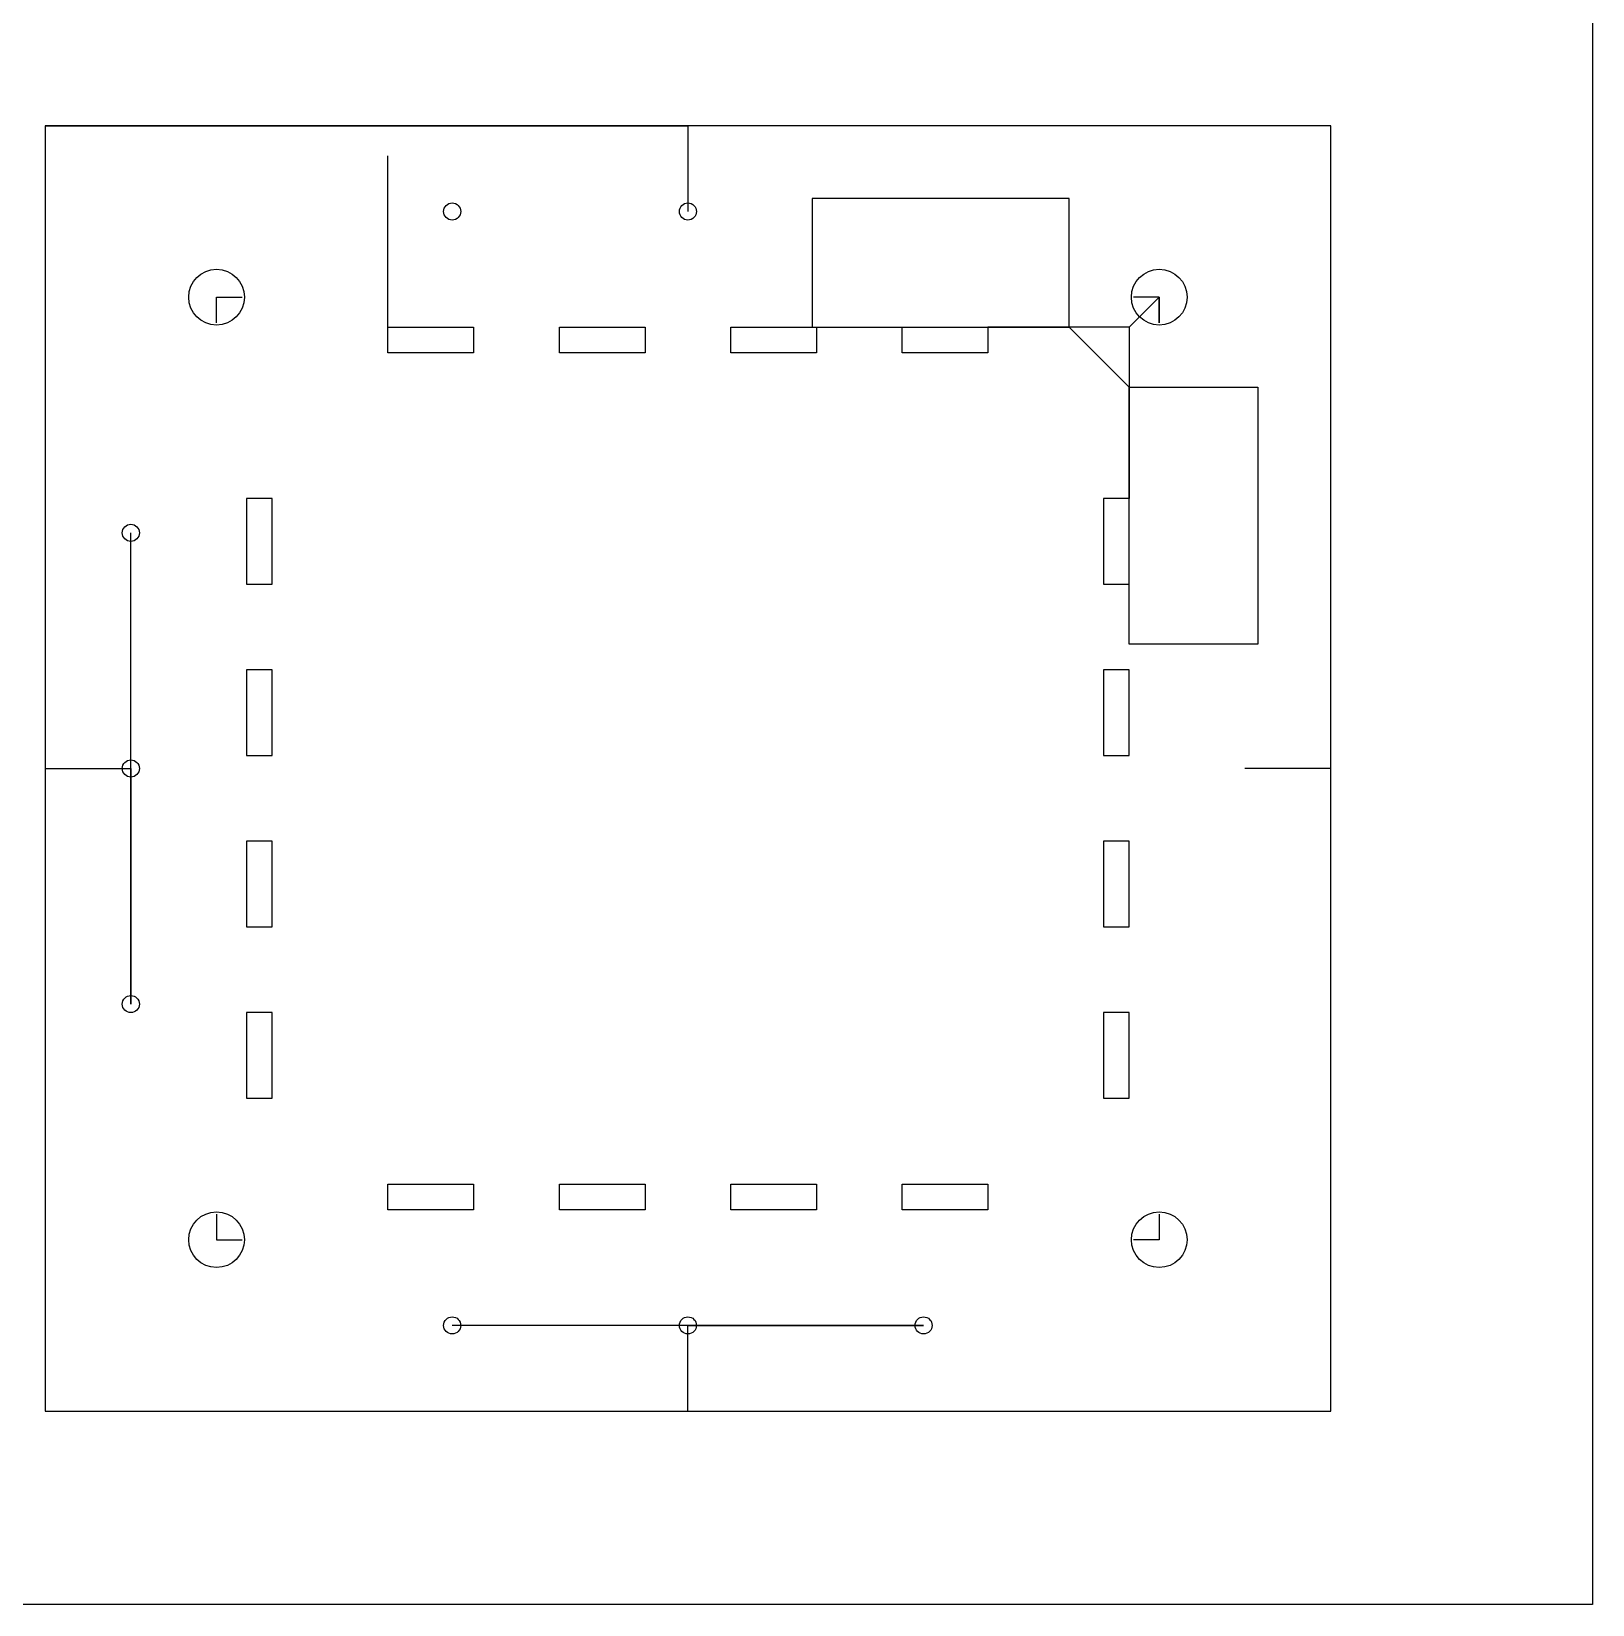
# Model space of a CAD drawing. Header units: millimetres. Extents: x -625 to 2141, y 5 to 1552.
# Drawn here: x -207.1 to -25, y 5 to 188.6 of the extents above; entities that cross this region are included whole.
import ezdxf

# ---------------------------------------------------------------- set-up
doc = ezdxf.new("R2010")
doc.units = ezdxf.units.MM

msp = doc.modelspace()

# ---------------------------------------------------------------- linework, layer by layer
at = {"color": 7, "true_color": 0xffffff}
for p, q in [((-25, 405.01), (-25, 5.01)), ((-55.55, 177.59), (-205.55, 177.59)), ((-205.55, 177.59), (-205.55, 27.59)), ((-205.55, 177.59), (-130.55, 177.59)), ((-205.55, 177.59), (-205.55, 102.59)), ((-130.55, 177.59), (-130.55, 167.59)), ((-55.55, 27.59), (-55.55, 177.59)), ((-165.55, 154.09), (-165.55, 174.09)), ((-86.05, 169.09), (-116.05, 169.09)), ((-116.05, 169.09), (-116.05, 154.09)), ((-86.05, 154.09), (-86.05, 169.09)), ((-185.55, 154.59), (-185.55, 157.59)), ((-185.55, 157.59), (-182.55, 157.59)), ((-79.05, 154.09), (-75.55, 157.59)), ((-75.55, 157.59), (-78.55, 157.59)), ((-75.55, 157.59), (-75.55, 154.59)), ((-75.55, 154.59), (-75.55, 157.59)), ((-79.05, 154.09), (-77.85, 155.3)), ((-165.55, 152.59), (-165.55, 154.09)), ((-165.55, 154.09), (-155.55, 154.09)), ((-165.55, 151.09), (-165.55, 152.59)), ((-155.55, 154.09), (-155.55, 151.09)), ((-145.55, 152.59), (-145.55, 154.09)), ((-145.55, 154.09), (-135.55, 154.09)), ((-145.55, 151.09), (-145.55, 152.59)), ((-135.55, 154.09), (-135.55, 151.09)), ((-125.55, 152.59), (-125.55, 154.09)), ((-125.55, 154.09), (-115.55, 154.09)), ((-125.55, 151.09), (-125.55, 152.59)), ((-116.05, 154.09), (-86.05, 154.09)), ((-115.55, 154.09), (-115.55, 151.09)), ((-105.55, 152.59), (-105.55, 154.09)), ((-105.55, 154.09), (-95.55, 154.09)), ((-105.55, 151.09), (-105.55, 152.59)), ((-95.55, 154.09), (-95.55, 151.09)), ((-79.05, 154.09), (-95.55, 154.09)), ((-79.05, 147.09), (-86.05, 154.09)), ((-79.05, 154.09), (-79.05, 134.09)), ((-155.55, 151.09), (-165.55, 151.09)), ((-135.55, 151.09), (-145.55, 151.09)), ((-115.55, 151.09), (-125.55, 151.09)), ((-95.55, 151.09), (-105.55, 151.09)), ((-79.05, 147.09), (-64.05, 147.09)), ((-79.05, 117.09), (-79.05, 147.09)), ((-64.05, 147.09), (-64.05, 117.09)), ((-180.55, 134.09), (-182.05, 134.09)), ((-182.05, 134.09), (-182.05, 124.09)), ((-179.05, 134.09), (-180.55, 134.09)), ((-179.05, 124.09), (-179.05, 134.09)), ((-80.55, 134.09), (-82.05, 134.09)), ((-82.05, 134.09), (-82.05, 124.09)), ((-79.05, 134.09), (-80.55, 134.09)), ((-79.05, 124.09), (-79.05, 134.09)), ((-195.55, 75.09), (-195.55, 130.09)), ((-182.05, 124.09), (-179.05, 124.09)), ((-82.05, 124.09), (-79.05, 124.09)), ((-64.05, 117.09), (-79.05, 117.09)), ((-180.55, 114.09), (-182.05, 114.09)), ((-182.05, 114.09), (-182.05, 104.09)), ((-179.05, 114.09), (-180.55, 114.09)), ((-179.05, 104.09), (-179.05, 114.09)), ((-80.55, 114.09), (-82.05, 114.09)), ((-82.05, 114.09), (-82.05, 104.09)), ((-79.05, 114.09), (-80.55, 114.09)), ((-79.05, 104.09), (-79.05, 114.09)), ((-182.05, 104.09), (-179.05, 104.09)), ((-82.05, 104.09), (-79.05, 104.09)), ((-205.55, 102.59), (-195.55, 102.59)), ((-195.55, 102.59), (-195.55, 75.09)), ((-55.55, 102.59), (-65.55, 102.59)), ((-180.55, 94.09), (-182.05, 94.09)), ((-182.05, 94.09), (-182.05, 84.09)), ((-179.05, 94.09), (-180.55, 94.09)), ((-179.05, 84.09), (-179.05, 94.09)), ((-80.55, 94.09), (-82.05, 94.09)), ((-82.05, 94.09), (-82.05, 84.09)), ((-79.05, 94.09), (-80.55, 94.09)), ((-79.05, 84.09), (-79.05, 94.09)), ((-182.05, 84.09), (-179.05, 84.09)), ((-82.05, 84.09), (-79.05, 84.09)), ((-180.55, 74.09), (-182.05, 74.09)), ((-182.05, 74.09), (-182.05, 64.09)), ((-179.05, 74.09), (-180.55, 74.09)), ((-179.05, 64.09), (-179.05, 74.09)), ((-80.55, 74.09), (-82.05, 74.09)), ((-82.05, 74.09), (-82.05, 64.09)), ((-79.05, 74.09), (-80.55, 74.09)), ((-79.05, 64.09), (-79.05, 74.09)), ((-182.05, 64.09), (-179.05, 64.09)), ((-82.05, 64.09), (-79.05, 64.09)), ((-165.55, 52.59), (-165.55, 54.09)), ((-165.55, 54.09), (-155.55, 54.09)), ((-155.55, 54.09), (-155.55, 51.09)), ((-145.55, 52.59), (-145.55, 54.09)), ((-145.55, 54.09), (-135.55, 54.09)), ((-135.55, 54.09), (-135.55, 51.09)), ((-125.55, 52.59), (-125.55, 54.09)), ((-125.55, 54.09), (-115.55, 54.09)), ((-115.55, 54.09), (-115.55, 51.09)), ((-105.55, 52.59), (-105.55, 54.09)), ((-105.55, 54.09), (-95.55, 54.09)), ((-95.55, 54.09), (-95.55, 51.09)), ((-165.55, 51.09), (-165.55, 52.59)), ((-145.55, 51.09), (-145.55, 52.59)), ((-125.55, 51.09), (-125.55, 52.59)), ((-105.55, 51.09), (-105.55, 52.59)), ((-185.55, 50.59), (-185.55, 47.59)), ((-155.55, 51.09), (-165.55, 51.09)), ((-135.55, 51.09), (-145.55, 51.09)), ((-115.55, 51.09), (-125.55, 51.09)), ((-95.55, 51.09), (-105.55, 51.09)), ((-75.55, 50.59), (-75.55, 47.59)), ((-185.55, 47.59), (-182.55, 47.59)), ((-75.55, 47.59), (-78.55, 47.59)), ((-103.05, 37.59), (-158.05, 37.59)), ((-130.55, 27.59), (-130.55, 37.59)), ((-130.55, 37.59), (-103.05, 37.59)), ((-205.55, 27.59), (-55.55, 27.59)), ((-25, 5.01), (-625, 5.01))]:
    msp.add_line(p, q, dxfattribs=at)
for centre, radius in [((-158.05, 167.59), 1), ((-130.55, 167.59), 1), ((-185.55, 157.59), 3.25), ((-75.55, 157.59), 3.25), ((-195.55, 130.09), 1), ((-195.55, 102.59), 1), ((-195.55, 75.09), 1), ((-185.55, 47.59), 3.25), ((-75.55, 47.59), 3.25), ((-158.05, 37.59), 1), ((-130.55, 37.59), 1), ((-103.05, 37.59), 1)]:
    msp.add_circle(centre, radius, dxfattribs=at)

doc.saveas('drawing.dxf')
